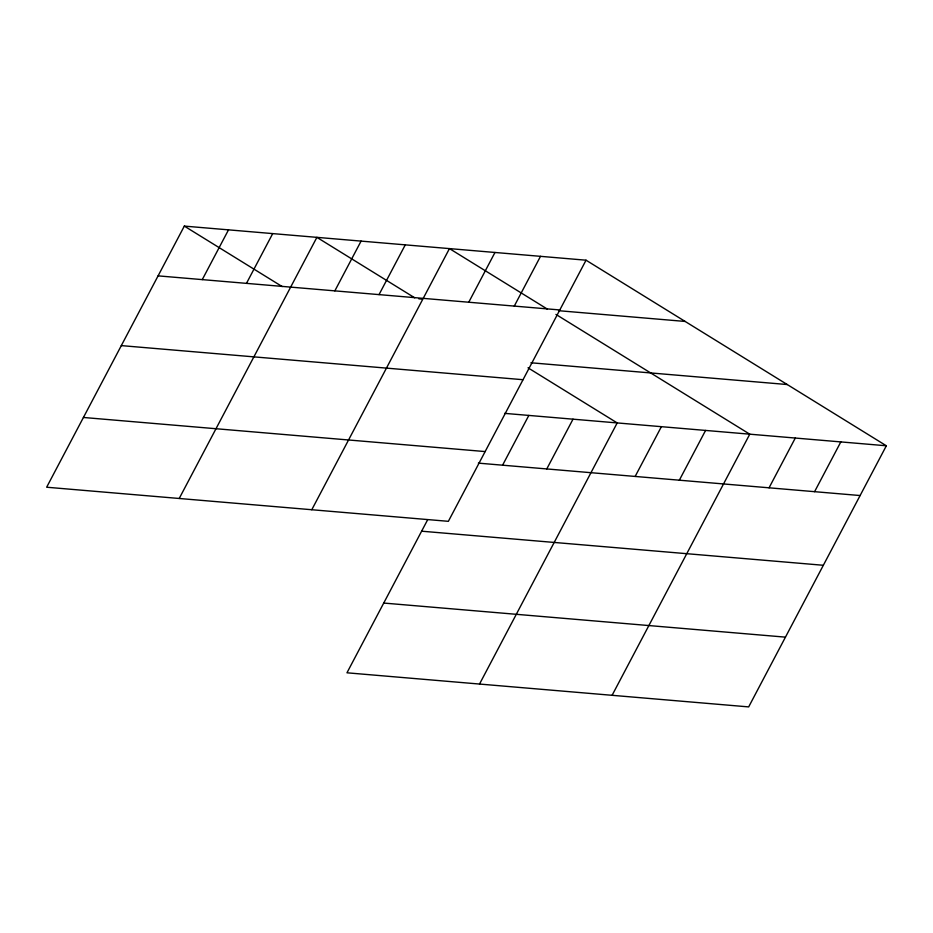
<?xml version="1.0" encoding="UTF-8"?>
<svg xmlns="http://www.w3.org/2000/svg" width="933" height="933" viewBox="0 0 933 933"><rect width="100%" height="100%" fill="white"/><g stroke="black" fill="none" stroke-linecap="round" stroke-linejoin="round"><path stroke-width="1.4" d="M586.041 260.202L184.326 226.101L46.65 487.224L448.365 521.325L586.041 260.202L886.35 445.776L748.674 706.899L346.959 672.798L427.641 519.774M202.274 279.608L228.515 229.845M246.464 283.364L272.704 233.6M179.218 498.479L316.893 237.355L414.753 297.825M334.842 290.863L361.083 241.099M379.031 294.618L405.272 244.854M311.785 509.733L449.461 248.598L547.321 309.08M468.751 302.234L494.98 252.47M514.281 306.094L540.51 256.33M502.584 465.194L528.824 415.43M546.773 468.937L573.014 419.174M479.527 684.052L617.203 422.929L528.008 367.812M635.151 476.436L661.392 426.684M679.341 480.192L705.581 430.428M612.095 695.307L749.77 434.183L555.94 314.409M769.06 487.807L795.289 438.044M814.591 491.668L840.82 441.915M158.085 275.865L559.8 309.954M418.847 298.828L421.693 299.073M558.517 310.689L685.137 321.442M530.924 362.774L787.242 384.536M121.313 345.607L523.028 379.708M504.59 413.366L886.35 445.776M83.422 417.471L485.137 451.572M478.361 463.13L860.109 495.54M421.623 531.192L823.338 565.281M383.731 603.056L785.446 637.146M184.326 226.101L282.186 286.571"/></g></svg>
